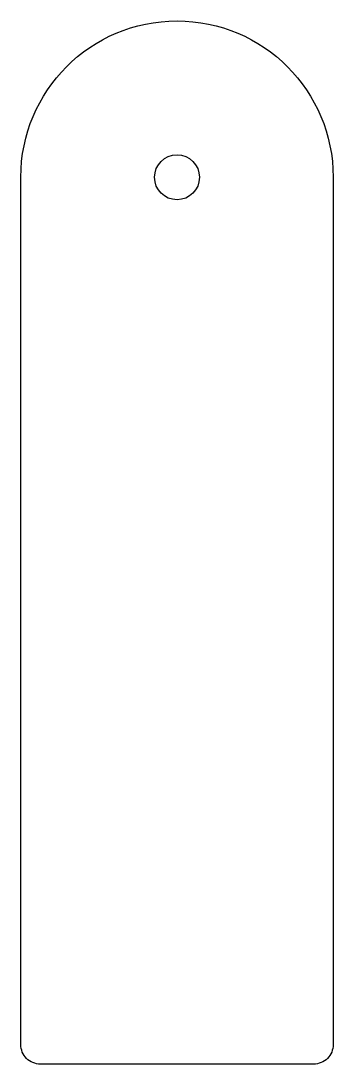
# Model space of a CAD drawing. Header units: millimetres. Extents: x -155 to -139, y 53.6 to 107.
import ezdxf

# ---------------------------------------------------------------- set-up
doc = ezdxf.new("R2010")
doc.units = ezdxf.units.MM
doc.layers.get('0').update_dxf_attribs({"linetype": 'CONTINUOUS'})

msp = doc.modelspace()

# ---------------------------------------------------------------- linework, layer by layer
msp.add_lwpolyline([(-139, 54.642, -0.414214), (-140, 53.642), (-154, 53.642, -0.414214), (-155, 54.642), (-155, 99, -1), (-139, 99)], format="xyb", close=True)
msp.add_circle((-147, 99), 1.15)

doc.saveas('drawing.dxf')
